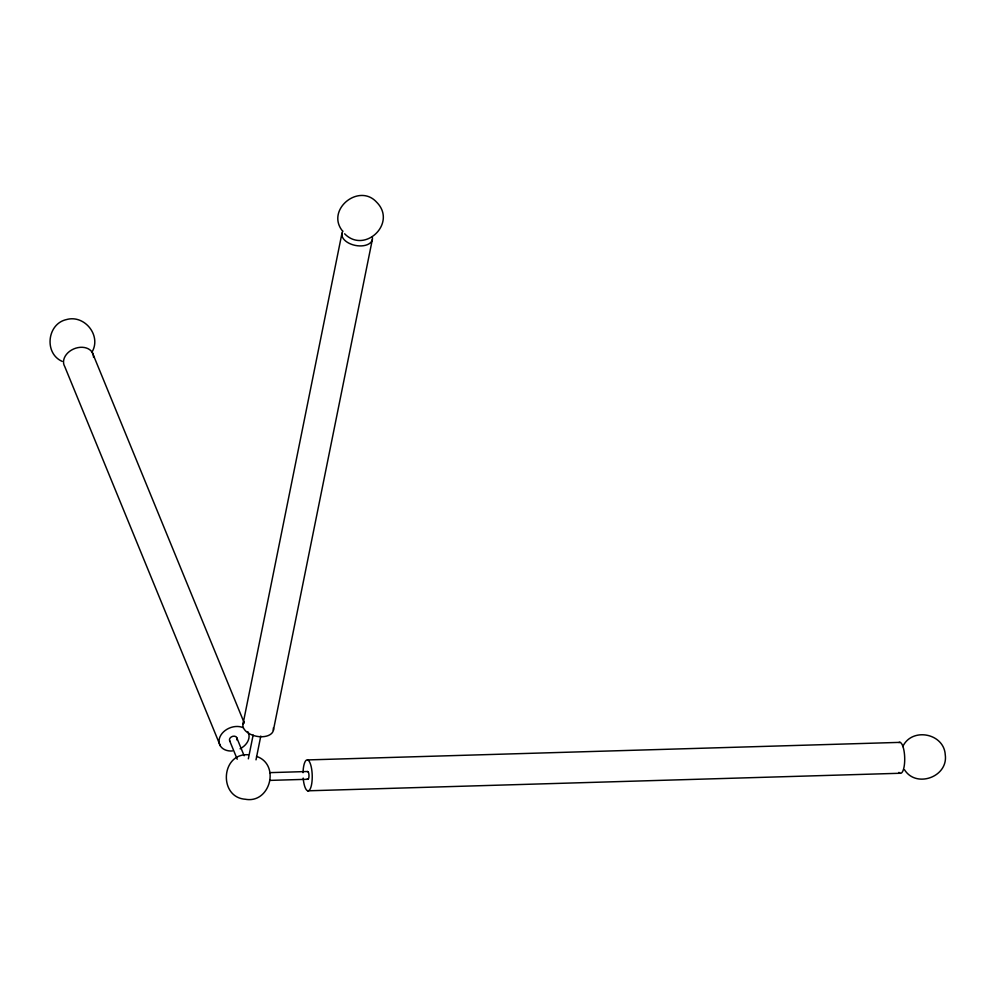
<?xml version="1.0" encoding="UTF-8"?>
<svg xmlns="http://www.w3.org/2000/svg" width="995" height="995" viewBox="0 0 995 995"><rect width="100%" height="100%" fill="white"/><g stroke="black" fill="none" stroke-linecap="round" stroke-linejoin="round"><path stroke-width="1.49" d="M242.979 724.161L341.944 233.327M248.34 758.837L253.14 735.031M256.001 759.844L260.789 736.051M273.376 730.367L372.341 239.534M92.212 351.708C101.453 335.278 84.351 314.432 66.491 319.569C47.051 323.785 43.917 353.399 62.15 361.359M902.788 746.573C911.88 726.972 944.044 733.228 945.25 754.745C948.459 776.821 916.221 788.513 904.554 769.807M307.604 759.919L900.077 742.369M269.744 772.642L307.716 771.511M269.968 780.391L307.94 779.272M307.654 790.814L900.127 773.264M248.041 754.757C220.878 753.14 218.415 797.331 245.305 799.246C270.18 803.91 280.578 764.409 256.523 756.387M344.643 233.8C364.73 254.384 397.565 222.979 376.57 202.122C358.909 182.719 325.626 209.771 342.367 230.84M92.286 352.479L244.285 723.042M236.661 737.494L244.148 755.752M229.733 740.952L237.22 759.21M220.305 745.815L64.774 366.633A15.51 11.641 -22.3 0 1 75.62 348.225A15.51 11.641 -22.3 0 1 93.542 357.379M247.817 731.661A15.51 11.641 -22.3 0 1 240.093 748.775M232.407 750.964A15.51 11.641 -22.3 0 1 220.069 736.648A15.51 11.641 -22.3 0 1 242.954 727.594M372.317 237.108A15.51 9.166 11.4 0 1 355.277 245.404A15.51 9.166 11.4 0 1 342.952 231.114M273.339 727.942A15.51 9.166 11.4 0 1 256.312 736.238A15.51 9.166 11.4 0 1 243.986 721.947M303.04 772.68A15.51 4.589 88.3 0 1 309.793 762.406A15.51 4.589 88.3 0 1 310.502 788.314A15.51 4.589 88.3 0 1 303.189 778.065M898.895 742.544A15.51 4.589 88.3 0 1 904.716 759.16A15.51 4.589 88.3 0 1 898.933 772.394M230.231 741.549A3.881 2.91 -22.3 0 1 232.693 736.325A3.881 2.91 -22.3 0 1 236.673 739.795M307.43 771.66A3.881 1.144 88.3 0 1 308.985 775.864A3.881 1.144 88.3 0 1 307.356 778.762"/></g></svg>
